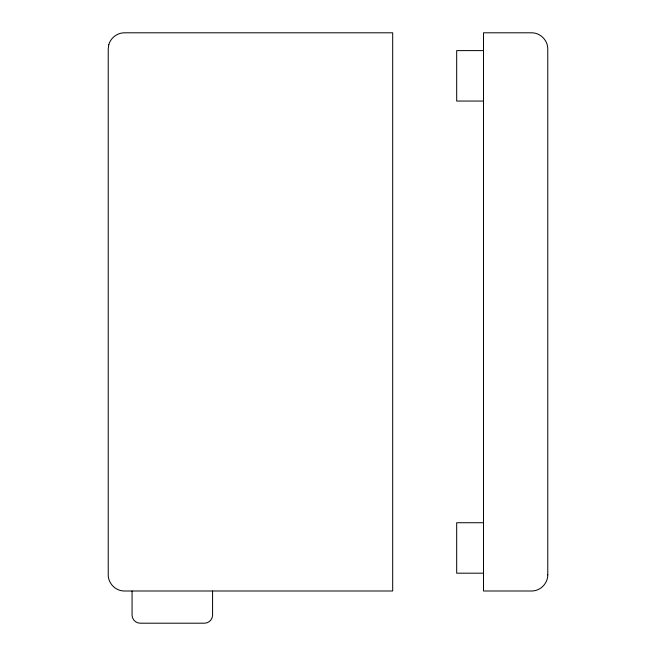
<?xml version="1.0" encoding="UTF-8"?>
<svg xmlns="http://www.w3.org/2000/svg" width="656" height="656" viewBox="0 0 656 656"><rect width="100%" height="100%" fill="white"/><g stroke="black" fill="none" stroke-linecap="round" stroke-linejoin="round"><path stroke-width="0.98" d="M483.513 50.61L456.683 50.61L456.683 101.057L483.513 101.057M483.513 522.734L456.683 522.734L456.683 573.188L483.513 573.188M212.577 590.999L212.577 615.148C212.61 619.461 208.838 623.225 204.533 623.2L140.122 623.2C135.808 623.225 132.045 619.461 132.069 615.148L132.069 590.999M108.781 44.731L108.232 48.905L108.232 574.894C108.174 583.512 115.71 591.048 124.328 590.999L392.69 590.999L392.69 32.8L124.328 32.8C117.211 32.841 110.659 37.868 108.781 44.731M547.768 574.894C547.826 583.512 540.29 591.048 531.672 590.999L483.513 590.999L483.513 32.8L531.672 32.8C540.29 32.743 547.826 40.287 547.768 48.905L547.768 574.894"/></g></svg>
